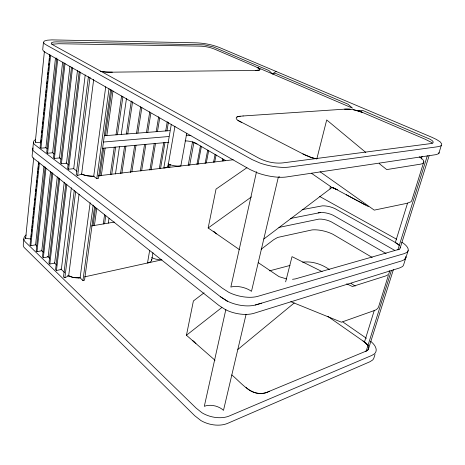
<?xml version="1.0" encoding="UTF-8"?>
<svg xmlns="http://www.w3.org/2000/svg" width="465" height="465" viewBox="0 0 465 465"><rect width="100%" height="100%" fill="white"/><g stroke="black" fill="none" stroke-linecap="round" stroke-linejoin="round"><path stroke-width="0.7" d="M263.853 239.01L330.063 188.924L330.29 186.32L311.591 173.375M23.855 238.929L23.25 245.003A17.484 8.079 4.6 0 0 24.058 247.392L194.812 415.797L200.973 420.593A22.802 14.671 14.9 0 0 227.676 423.342L369.867 361.77L372.529 360.09A19.582 9.887 20 0 0 374.005 357.643L375.005 354.487M33.445 142.453L32.102 155.92A18.356 6.522 6.4 0 0 33.009 157.902L218.87 305.412L225.635 309.748A24.343 12.241 13.7 0 0 254.064 313.265L399.627 267.939L402.283 266.672A20.658 8.074 17.5 0 0 403.649 264.701L408.16 250.559M43.448 42.292L42.704 49.79L43.745 51.371L46.169 52.894L244.782 166.563L250.083 169.568L257.639 172.945A26.197 8.62 12.7 0 0 285.923 177.037L436.298 154.601L438.786 153.607L441.75 143.941L440.157 141.837L436.484 139.477L431.846 137.274L220.48 47.953C212.296 44.541 203.391 42.949 194.544 42.803L51.871 39.885L47.418 40.193L44.402 41.013L43.448 42.292L44.501 43.826L46.936 45.314L252.082 159.576L259.871 162.994A26.325 8.329 12.6 0 0 288.812 167.115L435.682 147.021L438.855 146.539L441.343 145.597M30.911 238.929L25.627 238.493L33.724 157.804M40.844 142.825L35.288 142.203L44.413 51.295M38.601 161.832L30.027 244.898L30.835 245.683L35.607 244.834L43.96 166.348M49.662 54.672L40.077 147.51L40.955 148.172L45.936 147.748L55.475 58.102M31.132 236.772L31.358 234.61M31.655 231.739L31.876 229.576M32.102 227.42L32.323 225.263M32.544 223.107L32.771 220.951M33.067 218.073L33.213 216.638M33.439 214.481L33.736 211.604M33.957 209.448L34.183 207.291M34.404 205.135L34.625 202.972M34.927 200.101L35.073 198.66M35.369 195.782L35.596 193.626M35.817 191.47L36.038 189.313M36.34 186.436L36.485 185M36.712 182.844L36.933 180.687M37.229 177.81L37.45 175.654M37.677 173.497L37.898 171.341M38.124 169.179L38.345 167.022M38.642 164.145L38.793 162.709M40.92 142.104L41.147 139.948M41.443 137.065L41.588 135.623M41.891 132.746L42.112 130.584M42.332 128.427L42.559 126.265M42.78 124.109L43.007 121.946M43.303 119.069L43.454 117.628M43.751 114.745L43.972 112.588M44.198 110.426L44.419 108.264M44.64 106.107L44.867 103.945M45.163 101.068L45.314 99.626M45.611 96.749L45.832 94.587M46.058 92.425L46.279 90.268M46.576 87.385L46.727 85.949M46.948 83.787L47.174 81.625M47.471 78.748L47.697 76.585M47.918 74.429L48.139 72.267M48.366 70.105L48.587 67.948M48.883 65.065L49.034 63.629M49.331 60.746L49.557 58.59M49.778 56.428L49.929 54.986M30.835 245.683L39.391 163.227M40.955 148.172L50.598 55.207M45.157 167.011L36.177 250.856L37.008 251.658L41.809 250.769L50.551 171.515M56.835 57.997L46.709 152.555L47.604 153.235L52.615 152.782L62.612 62.153M37.008 251.658L45.965 168.429M47.604 153.235L57.712 59.264M51.882 172.323L42.484 256.959L43.338 257.779L48.162 256.849L57.311 176.816M64.042 62.874L53.504 157.728L54.422 158.431L59.468 157.943L69.942 66.315M43.338 257.779L52.795 173.044M54.422 158.431L65.024 63.438M58.782 177.775L48.947 263.207L49.819 264.056L54.672 263.085L64.251 182.216M71.523 67.146L60.479 163.041L61.427 163.761L66.501 163.238L77.475 70.564M49.819 264.056L59.718 178.514M61.427 163.761L72.54 67.721M65.78 184.088L55.568 269.619L56.463 270.485L61.345 269.468L71.372 187.802M79.219 71.534L67.64 168.493L68.611 169.231L73.714 168.673L85.217 74.958M56.463 270.485L66.82 184.128M68.611 169.231L80.259 72.133M25.627 238.493L25.726 237.696M74.237 190.551L63.473 276.995L64.862 277.727L68.651 275.885L79.067 194.155M88.414 76.632L76.196 174.794L77.684 175.45L81.613 174.172A11.764 4.359 7.4 0 0 92.337 176.299L94.168 176.212M64.862 277.727L75.615 191.946M77.684 175.45L90.001 77.207M81.613 174.172L93.686 79.422M35.288 142.203L35.375 141.581M90.169 202.734L80.09 277.867L82.933 280.535L84.537 280.174L94.651 206.309M105.724 86.804L93.709 176.351L96.79 178.63L98.47 178.426L110.664 89.361M82.933 280.535L93.186 205.117M96.79 178.63L109.025 88.693M93.041 225.694L95.511 207.75M99.853 176.171L103.701 148.184M105.421 135.658L111.71 89.931M94.418 225.461L96.796 208.256M101.353 175.288L105.119 148.056M106.851 135.542L113.012 90.942M103.271 223.956L104.602 214.638M110.35 174.474L114.251 147.225M116.023 134.827L121.574 96.028M104.613 223.729L105.747 215.853M111.722 174.311L115.64 147.097M117.418 134.722L122.888 96.697M108.304 223.107L108.996 218.37M115.471 173.962L119.441 146.754M121.237 134.42L126.463 98.615M120.528 173.521L124.574 146.289M126.393 134.019L131.293 101.056M121.871 173.364L125.928 146.161M127.759 133.914L132.566 101.713M130.479 172.596L134.67 145.371M136.541 133.228L140.616 106.776M131.909 171.725L136.001 145.249M137.878 133.124L141.848 107.421M140.337 170.975L144.557 144.47M146.469 132.455L149.765 111.769M141.627 170.824L145.859 144.353M147.777 132.356L150.852 113.117M149.881 170.097L154.235 143.592M156.188 131.7L158.646 116.744M151.142 169.946L155.508 143.476M157.466 131.601L159.698 118.087M159.385 168.272L163.709 142.732M165.703 130.956L167.266 121.714M160.582 168.377L164.959 142.616M166.958 130.857L168.417 122.266M149.672 250.356L147.504 263.01A10.253 4.853 8.9 0 0 151.793 259.394M171.323 124.265L163.808 168.016A10.805 3.807 9.6 0 0 168.132 165.366M151.637 260.371L152.968 252.716M168.016 166.133L174.945 126.265M168.539 167.435L169.033 164.598M169.754 167.29L170.248 164.459M186.709 133.449L180.827 165.988A10.59 3.674 10.1 0 1 167.941 163.942M188.162 165.552L192.516 141.999L193.917 142.418L189.679 165.261M196.922 164.453L200.427 145.958M198.003 164.314L201.386 146.51M205.071 163.651L207.681 150.16M206.315 162.808L208.663 150.724M213.551 162.25L215.097 154.456M214.685 162.128L216.097 155.037M214.993 360.247L186.453 335.248L193.394 300.96L204.089 292.799M239.504 249.676L208.163 227.978L216.033 189.098L246.932 167.691M222.241 160.966L222.671 158.844M223.403 160.855L223.694 159.437M225.885 309.37L204.309 406.311A14.072 9.143 15.1 0 1 223.496 410.351L246.084 314.288M256.517 171.736L230.849 287.05A15.13 7.475 13.7 0 1 251.484 291.34L278.378 176.944M438.786 153.607L439.076 152.462M285.632 281.86L292.026 256.651L322.146 271.624M316.81 158.943L326.703 119.947L365.74 152.386M374.331 310.248L364.479 342.007A11.759 5.847 19.8 0 1 368.228 346.036M395.366 242.428L407.549 203.153M421.232 159.053L422.086 156.298M423.824 161.774L411.81 200.45L411.031 201.752L407.067 203.292L374.261 210.128L320.089 171.748M388.356 275.437L378.661 306.662L377.76 308.423L376.04 309.795L373.767 310.736L341.438 322.199L290.823 301.675M391.489 270.27L366.211 351.063A11.759 5.847 19.8 0 0 368.576 347.012M427.341 155.717L397.883 249.85A12.474 4.656 17.2 0 0 400.179 247.177M368.629 348.483L393.384 269.607M400.208 247.88L429.108 155.804M226.833 300.884A24.465 12.038 13.6 0 0 256.087 304.813L401.882 260.83L404.538 259.592L405.893 257.662L405.759 256.447M404.538 259.586L405.893 257.662M237.877 349.442L294.211 302.994M186.453 335.248L221.817 307.534M330.063 188.924L331.818 187.564L337.317 189.726L332.696 187.488L365.426 204.995M261.109 249.304L273.74 239.678L277.628 237.446L312.12 229.896A19.077 7.545 15.4 0 1 322.355 230.687A18.989 7.51 15.4 0 1 332.783 234.197L372.18 257.424M208.163 227.978L251.443 196.928M278.552 177.479L279.546 176.764M353.377 109.717L362.404 112.385L357.649 110.35L362.624 110.403L429.956 139.175L432.293 140.668L433.241 141.965L432.892 142.964L431.038 143.557L283.144 162.855C274.594 163.843 265.87 161.849 258.296 157.862L54.178 45.593L52.045 44.361L51.208 43.35L51.743 42.548L53.609 42.03L56.654 41.85L204.286 44.838L213.47 46.982L268.956 70.558L272.455 73.894L276.105 71.459M365.438 351.383L367.507 350.285M236.929 117.029L238.237 116.488L243.178 115.965M269.52 391.228C261.917 395.419 252.106 393.454 246.043 387.455M399.179 249.287L295.345 278.907L292.502 279.302M255.332 305.005L261.487 303.18M269.514 270.857L290.003 265.451M84.584 276.873L161.814 259.854M278.907 227.431L318.973 219.102A11.311 4.272 15.1 0 1 331.353 221.869L386.101 253.53M290.311 218.521L320.699 212.493A11.352 4.191 15 0 1 333.143 215.266L394.605 250.321M302.122 209.651L322.454 205.838A11.398 4.109 14.9 0 1 334.934 208.605L393.716 241.504L398.894 245.032M237.766 116.639L240.248 116.169M91.512 225.955L114.402 222.072M51.882 44.251L58.625 43.722L198.962 46.116C204.867 46.163 210.796 47.349 216.173 49.813L255.355 66.576L259.825 69L259.685 69.942L255.279 70.477M318.136 212.86L320.711 212.493M79.945 277.733L78.783 277.884A11.125 5.51 5.7 0 1 67.919 275.449M98.156 175.822L233.186 159.762M77.981 277.913L79.997 277.681M272.455 73.894L275.966 73.54L347.948 104.16L352.534 108.159L257.25 67.39A10.381 2.191 11.5 0 1 258.563 70.32L109.688 72.203A12.427 3.011 8.9 0 1 100.382 71.296M302.616 262.184C312.027 260.964 321.6 264.137 329.301 269.479M102.713 148.271L168.876 142.261M103.567 142.023L168.807 136.518M104.427 135.734L169.812 130.636M243.015 115.977L344.536 109.165C351.284 108.641 358.021 110.478 364.171 113.135L425.15 139.227L431.16 142.249A13.287 3.249 15 0 1 432.235 143.22M344.536 109.165L350.197 109.223M79.759 277.814L72.807 277.361L68.14 275.489M112.367 72.168L105.276 72.011L100.091 71.174M186.145 135.164L190.929 135.635M93.355 176.293L86.031 175.572L81.619 174.09M286.562 278.93L279.087 276.669L258.185 262.603M315.921 158.728L310.748 157.35L305.377 155.171L237.923 120.389M192.58 142.023L197.073 144.011L225.699 160.599M346.669 283.819L352.435 286.504L385.625 275.978A20.437 8.312 17.4 0 0 389.182 270.659M302.901 153.898L311.527 157.606A15.031 4.476 13.6 0 0 316.682 158.873M241.8 122.522L238.934 121.028A13.654 3.79 11.8 0 1 237.766 116.639M67.96 275.518L68.651 275.885M346.303 194.754L356.702 200.322M357.672 200.834L368.367 206.594M195.41 143.098L197.067 144.011M319.688 196.468L396.5 239.184M401.725 242.213L402.818 242.864A20.826 7.771 17.2 0 1 406.811 252.454L404.155 253.657L257.378 296.461A24.575 11.823 13.5 0 1 228.704 292.282L222.253 288.126L34.358 144.365A18.49 6.272 6.7 0 1 35.66 139.517M227.53 301.233L220.712 296.937L33.683 151.16A18.42 6.394 6.5 0 1 33.044 147.963M351.023 283.383L355.196 286.051M220.387 296.682L226.798 300.878M342.862 321.96L366.437 338.305M327.924 316.45L363.886 341.595A11.828 5.882 19.8 0 1 368.321 346.262M362.973 340.955L367.635 345.03M45.768 147.62L47.291 148.771M52.225 152.485L54.242 154.008M59.351 157.85L61.031 159.123M66.135 162.965L68.791 164.965M73.639 168.615L77.167 171.277M370.448 341.234L371.605 342.106A19.652 9.777 19.8 0 1 374.552 353.755L371.884 355.405L228.716 416.222A22.895 14.514 14.8 0 1 201.955 412.775L196.131 408.101L24.668 241.289A17.542 7.981 4.7 0 1 26.197 234.97M330.29 186.32L331.818 187.564M379.173 163.546L386.711 169.585L420.348 164.186A21.739 5.836 15.1 0 0 419.232 156.821M231.768 374.947C241.294 382.579 251.629 397.284 265.881 392.739L365.606 351.313L367.949 349.849A11.828 5.882 19.8 0 0 368.64 347.431M193.237 341.095L195.922 343.542M35.45 244.683L36.869 246.037M41.205 250.187L43.571 252.454M47.599 256.308L49.616 258.238M54.335 262.76L56.742 265.067M60.898 269.043L64.536 272.525M185.076 140.872A9.277 2.982 10.5 0 1 195.399 143.092M161.814 259.679A10.056 4.685 9.6 0 1 151.689 257.61M395.355 242.416A12.474 4.656 17.2 0 1 399.418 245.636M194.242 342.071A12.224 6.853 12.6 0 1 192.62 340.444M216.731 233.912A13.008 5.481 12.2 0 1 213.854 231.198"/></g></svg>
